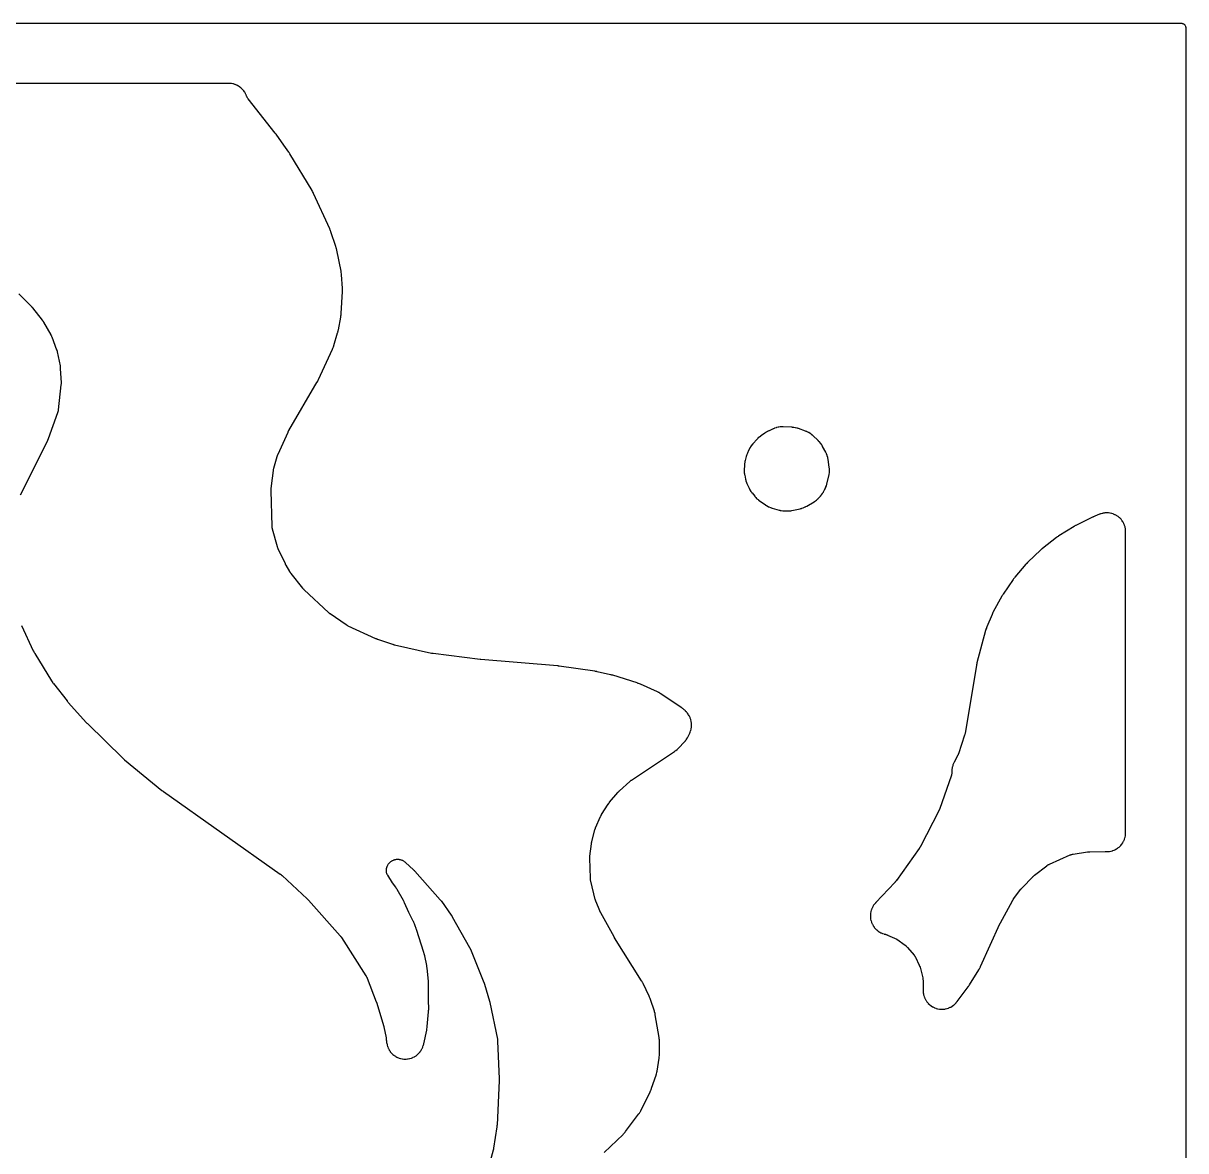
# Model space of a CAD drawing. Header units: millimetres. Extents: x 0 to 300, y 0 to 300.
# Drawn here: x 145.4 to 300.1, y 150 to 300.1 of the extents above; entities that cross this region are included whole.
import ezdxf

# ---------------------------------------------------------------- set-up
doc = ezdxf.new("R2010")
doc.units = ezdxf.units.MM
doc.layers.add('CUT', color=7, linetype='CONTINUOUS')

msp = doc.modelspace()

# ---------------------------------------------------------------- linework, layer by layer
at = {"layer": 'CUT'}
for points in [[(1.4375, 300.0625), (298.5625, 300.0625), (299.4478, 300.0625), (299.5212, 300.0589), (299.5794, 300.0503), (299.6365, 300.036), (299.6918, 300.0162), (299.745, 299.991), (299.7954, 299.9608), (299.8427, 299.9257), (299.8863, 299.8863), (299.9257, 299.8427), (299.9608, 299.7954), (299.991, 299.745), (300.0162, 299.6918), (300.036, 299.6365), (300.0503, 299.5794), (300.0589, 299.5212), (300.0625, 299.4478), (300.0625, 298.5625), (300.0625, 1.4375)], [(222.6897, 149.775), (225.1806, 152.1667), (225.1894, 152.1753), (225.2457, 152.2317), (225.2543, 152.2405), (225.2875, 152.2751), (225.3041, 152.2931), (225.4097, 152.4126), (225.4256, 152.4313), (225.4558, 152.4685), (225.4635, 152.478), (225.5125, 152.5409), (225.52, 152.5507), (227.2423, 154.8537), (227.2502, 154.8645), (227.3008, 154.9354), (227.3084, 154.9464), (227.3379, 154.9897), (227.3525, 155.0122), (227.4438, 155.1603), (227.4574, 155.1834), (227.4829, 155.2291), (227.4893, 155.2409), (227.5299, 155.3179), (227.536, 155.3298), (228.7877, 157.8341), (228.7966, 157.8527), (228.8523, 157.9745), (228.8606, 157.9934), (228.9252, 158.1485), (228.9328, 158.1676), (228.98, 158.293), (228.987, 158.3124), (229.5804, 160.0673), (229.5843, 160.0793), (229.6089, 160.1575), (229.6126, 160.1696), (229.6264, 160.217), (229.633, 160.2413), (229.6723, 160.4006), (229.6778, 160.4252), (229.6876, 160.4736), (229.69, 160.486), (229.7046, 160.5667), (229.7067, 160.5792), (229.9849, 162.3283), (229.9866, 162.3393), (229.9974, 162.4167), (229.9989, 162.4283), (230.005, 162.4792), (230.0075, 162.5037), (230.0195, 162.6572), (230.0209, 162.6809), (230.0225, 162.7221), (230.0229, 162.7333), (230.0244, 162.8105), (230.0246, 162.8231), (230.0234, 164.5705), (230.0233, 164.5831), (230.0215, 164.665), (230.0211, 164.6776), (230.019, 164.7268), (230.0174, 164.7519), (230.0036, 164.9151), (230.0009, 164.9401), (229.9947, 164.989), (229.9929, 165.0015), (229.9809, 165.0825), (229.9789, 165.0949), (229.4663, 168.1038), (229.4645, 168.1142), (229.4509, 168.1863), (229.4487, 168.1971), (229.439, 168.2442), (229.4338, 168.2669), (229.399, 168.4073), (229.3932, 168.4288), (229.3825, 168.466), (229.3795, 168.4761), (229.3582, 168.5455), (229.3546, 168.5568), (228.8387, 170.1265), (228.8323, 170.145), (228.7886, 170.2644), (228.7816, 170.2826), (228.7221, 170.4306), (228.7144, 170.4486), (228.6631, 170.5649), (228.6549, 170.5827), (227.8529, 172.2514), (227.8454, 172.2665), (227.7951, 172.364), (227.7871, 172.3789), (227.7206, 172.4994), (227.7122, 172.5141), (227.6565, 172.6086), (227.6478, 172.623), (224.0571, 178.3428), (224.0544, 178.3471), (224.0481, 178.3572), (224.0455, 178.3615), (224.0392, 178.3718), (224.0359, 178.3772), (224.0284, 178.3896), (224.0252, 178.395), (224.0216, 178.4011), (224.0184, 178.4065), (224.011, 178.4191), (224.0083, 178.4238), (224.0025, 178.4341), (223.9942, 178.4487), (223.9906, 178.4551), (222.2116, 181.6717), (222.2055, 181.6829), (222.1915, 181.7091), (222.1856, 181.7204), (222.1785, 181.7341), (222.1728, 181.7454), (222.1595, 181.7719), (222.154, 181.7833), (222.1476, 181.7965), (222.1422, 181.8079), (222.1297, 181.8348), (222.1244, 181.8464), (222.1181, 181.8605), (222.113, 181.8722), (222.1013, 181.8994), (222.0964, 181.9111), (221.5944, 183.1247), (221.5882, 183.14), (221.5741, 183.176), (221.5682, 183.1915), (221.5611, 183.2104), (221.5555, 183.226), (221.5428, 183.2624), (221.5374, 183.2781), (221.5315, 183.2961), (221.5264, 183.3119), (221.515, 183.3488), (221.5103, 183.3646), (221.5047, 183.384), (221.5002, 183.4), (221.4901, 183.4373), (221.486, 183.4533), (220.8809, 185.873), (220.878, 185.8848), (220.8743, 185.9008), (220.8644, 185.9485), (220.8501, 186.0283), (220.8444, 186.0637), (220.8403, 186.0993), (220.8325, 186.1801), (220.8291, 186.2286), (220.8284, 186.245), (220.828, 186.2571), (220.7512, 188.9211), (220.751, 188.9282), (220.7507, 188.9449), (220.7506, 188.948), (220.7507, 188.9804), (220.7519, 189.0453), (220.7526, 189.0676), (220.7547, 189.0985), (220.762, 189.1802), (220.7658, 189.2151), (220.9753, 190.8463), (220.9772, 190.8606), (220.982, 190.8938), (220.9842, 190.908), (220.9869, 190.9249), (220.9893, 190.9389), (220.9951, 190.9716), (220.9976, 190.9855), (221.0008, 191.0016), (221.0036, 191.0156), (221.0104, 191.0482), (221.0135, 191.0621), (221.0173, 191.0791), (221.0206, 191.0929), (221.0284, 191.1253), (221.0319, 191.1391), (221.4409, 192.7104), (221.4427, 192.7173), (221.4471, 192.7334), (221.4479, 192.7363), (221.4569, 192.7673), (221.4761, 192.8291), (221.483, 192.8502), (221.4937, 192.8792), (221.5233, 192.9553), (221.5367, 192.9877), (222.1822, 194.4704), (222.1851, 194.4771), (222.192, 194.4927), (222.1933, 194.4956), (222.2072, 194.5249), (222.2362, 194.5838), (222.2465, 194.6038), (222.2617, 194.6311), (222.3036, 194.7026), (222.3221, 194.7329), (223.2202, 196.1377), (223.2282, 196.15), (223.2471, 196.1786), (223.2553, 196.1907), (223.2652, 196.2051), (223.2735, 196.217), (223.2931, 196.2446), (223.3016, 196.2563), (223.3115, 196.2698), (223.3202, 196.2814), (223.3407, 196.3084), (223.3496, 196.3199), (223.3605, 196.3339), (223.3696, 196.3452), (223.391, 196.3716), (223.4003, 196.3828), (224.4997, 197.6927), (224.5096, 197.7043), (224.5328, 197.731), (224.5428, 197.7424), (224.5552, 197.7561), (224.5654, 197.7673), (224.5895, 197.7932), (224.5999, 197.8043), (224.612, 197.8168), (224.6226, 197.8277), (224.6476, 197.8528), (224.6584, 197.8634), (224.6716, 197.8763), (224.6826, 197.8868), (224.7084, 197.911), (224.7195, 197.9213), (226.0691, 199.1478), (226.0741, 199.1524), (226.086, 199.1631), (226.0882, 199.165), (226.1117, 199.1852), (226.1594, 199.2248), (226.176, 199.2381), (226.1996, 199.2558), (226.2632, 199.3018), (226.2908, 199.3209), (232.0193, 203.1408), (232.0332, 203.1504), (232.1225, 203.2136), (232.1361, 203.2235), (232.1887, 203.263), (232.2151, 203.284), (232.3824, 203.4251), (232.4076, 203.4475), (232.4554, 203.4926), (232.4674, 203.5044), (232.5449, 203.5817), (232.5567, 203.5938), (233.3509, 204.4327), (233.3611, 204.4437), (233.4261, 204.5159), (233.4359, 204.5271), (233.4739, 204.5715), (233.4928, 204.5946), (233.61, 204.7462), (233.6441, 204.7952), (233.7457, 204.9576), (233.7609, 204.9834), (233.7893, 205.0343), (233.7965, 205.0475), (233.8417, 205.1334), (233.8484, 205.1468), (234.0201, 205.4941), (234.0266, 205.5077), (234.0679, 205.5967), (234.074, 205.6104), (234.0975, 205.6645), (234.1088, 205.6925), (234.1766, 205.8735), (234.1949, 205.931), (234.2435, 206.1154), (234.256, 206.1745), (234.2859, 206.3628), (234.2923, 206.4228), (234.3031, 206.6132), (234.3035, 206.6735), (234.2951, 206.8641), (234.2895, 206.9241), (234.262, 207.1128), (234.2503, 207.172), (234.2041, 207.3571), (234.1865, 207.4148), (234.1219, 207.5942), (234.0986, 207.6499), (234.0163, 207.8219), (233.9876, 207.8749), (233.8884, 208.0378), (233.8545, 208.0877), (233.7379, 208.242), (233.7191, 208.2656), (233.6812, 208.3107), (233.6714, 208.3222), (233.6065, 208.3957), (233.5964, 208.4069), (233.4882, 208.5234), (233.4762, 208.536), (233.3967, 208.6168), (233.3843, 208.6291), (233.3353, 208.6761), (233.3094, 208.6995), (233.1372, 208.8466), (233.11, 208.8684), (233.0558, 208.9095), (233.0418, 208.9198), (232.9495, 208.9856), (232.9352, 208.9955), (230.217, 210.8166), (230.2067, 210.8234), (230.139, 210.8667), (230.1286, 210.8733), (230.0874, 210.8985), (230.066, 210.9109), (229.9257, 210.989), (229.9038, 211.0006), (229.8607, 211.0224), (229.8496, 211.0278), (229.7771, 211.0625), (229.7659, 211.0677), (227.5105, 212.0898), (227.4936, 212.0971), (227.3834, 212.1431), (227.3664, 212.1499), (227.2264, 212.2033), (227.2091, 212.2095), (227.0963, 212.2486), (227.0789, 212.2544), (223.8074, 213.2772), (223.7959, 213.2807), (223.7208, 213.3025), (223.7093, 213.3057), (223.6144, 213.3313), (223.6028, 213.3343), (223.5269, 213.3531), (223.5152, 213.3559), (221.7249, 213.7615), (221.7131, 213.764), (221.6367, 213.7797), (221.6249, 213.782), (221.5285, 213.7998), (221.5167, 213.8019), (221.4397, 213.8146), (221.4278, 213.8164), (216.6826, 214.4984), (216.6742, 214.4995), (216.616, 214.5071), (216.607, 214.5082), (216.5343, 214.5165), (216.5255, 214.5174), (216.4679, 214.5231), (216.4585, 214.524), (206.27, 215.3715), (206.2573, 215.3726), (206.2441, 215.3738), (206.2397, 215.3742), (206.2289, 215.3752), (206.2243, 215.3757), (206.2189, 215.3762), (206.2143, 215.3767), (206.2035, 215.3779), (206.1994, 215.3783), (206.1907, 215.3793), (206.1782, 215.3808), (206.1728, 215.3815), (199.929, 216.1617), (199.9182, 216.1631), (199.8932, 216.1665), (199.8824, 216.1681), (199.8693, 216.17), (199.8586, 216.1717), (199.8337, 216.1757), (199.823, 216.1775), (199.8107, 216.1797), (199.8, 216.1816), (199.7751, 216.1862), (199.7645, 216.1883), (199.7515, 216.1909), (199.7409, 216.193), (199.7161, 216.1983), (199.7055, 216.2006), (194.7709, 217.3077), (194.7599, 217.3103), (194.7342, 217.3164), (194.7232, 217.3191), (194.7099, 217.3224), (194.6989, 217.3253), (194.6734, 217.332), (194.6625, 217.335), (194.6499, 217.3384), (194.639, 217.3415), (194.6137, 217.3489), (194.6029, 217.3522), (194.5897, 217.3562), (194.5789, 217.3596), (194.5537, 217.3676), (194.543, 217.3711), (192.5427, 218.0367), (192.5309, 218.0408), (192.5035, 218.0503), (192.4917, 218.0545), (192.4775, 218.0597), (192.4658, 218.064), (192.4387, 218.0743), (192.4271, 218.0788), (192.4137, 218.0841), (192.4022, 218.0887), (192.3753, 218.0998), (192.3639, 218.1046), (192.3499, 218.1106), (192.3385, 218.1155), (192.312, 218.1273), (192.3006, 218.1325), (188.6184, 219.8297), (188.6097, 219.8337), (188.5964, 219.84), (188.5745, 219.8507), (188.5454, 219.8655), (188.5197, 219.8791), (188.4995, 219.8902), (188.488, 219.8966), (188.4837, 219.899), (188.4592, 219.9135), (188.405, 219.9465), (188.373, 219.967), (188.3623, 219.9742), (188.3544, 219.9795), (186.2115, 221.4486), (186.2058, 221.4525), (186.1925, 221.4618), (186.19, 221.4635), (186.1646, 221.482), (186.1144, 221.5199), (186.0973, 221.5332), (186.0743, 221.5525), (186.0141, 221.6047), (185.9888, 221.6275), (182.7497, 224.6622), (182.7447, 224.6669), (182.7331, 224.6779), (182.731, 224.6799), (182.7092, 224.7016), (182.666, 224.7458), (182.6514, 224.7612), (182.6319, 224.7833), (182.5812, 224.8427), (182.56, 224.8686), (181.0122, 226.8267), (181.0023, 226.8393), (180.9796, 226.8691), (180.97, 226.8819), (180.9586, 226.8975), (180.9493, 226.9104), (180.9279, 226.9407), (180.9188, 226.9538), (180.9085, 226.969), (180.8996, 226.9822), (180.8792, 227.0134), (180.8706, 227.0268), (180.8602, 227.0432), (180.8518, 227.0568), (180.8325, 227.0887), (180.8244, 227.1024), (180.3466, 227.9235), (180.342, 227.9316), (180.3311, 227.9507), (180.3265, 227.9589), (180.3209, 227.969), (180.3164, 227.9772), (180.306, 227.9965), (180.3016, 228.0048), (180.2965, 228.0144), (180.2922, 228.0228), (180.2821, 228.0423), (180.2779, 228.0507), (180.2727, 228.0609), (180.2686, 228.0694), (180.2589, 228.0891), (180.2549, 228.0976), (179.3055, 230.0969), (179.3015, 230.1055), (179.2953, 230.1188), (179.2854, 230.141), (179.2725, 230.171), (179.2615, 230.1978), (179.2531, 230.2192), (179.2484, 230.2314), (179.2467, 230.236), (179.2371, 230.2628), (179.2168, 230.3227), (179.2054, 230.3588), (179.2018, 230.3711), (179.1991, 230.3803), (178.5313, 232.7495), (178.5288, 232.7584), (178.525, 232.7723), (178.5191, 232.7954), (178.5116, 232.8265), (178.5053, 232.8541), (178.5045, 232.8581), (178.4957, 232.9071), (178.4854, 232.9743), (178.478, 233.0384), (178.4744, 233.0839), (178.4722, 233.1217), (178.4717, 233.134), (178.4714, 233.1432), (178.3447, 237.8441), (178.3445, 237.8531), (178.3443, 237.8671), (178.3442, 237.8903), (178.3445, 237.9213), (178.3451, 237.9489), (178.346, 237.9707), (178.3466, 237.9832), (178.3468, 237.9879), (178.3487, 238.0149), (178.3537, 238.0749), (178.3574, 238.1109), (178.3589, 238.123), (178.3601, 238.1319), (178.7298, 240.8835), (178.7308, 240.8905), (178.7331, 240.9068), (178.7336, 240.9098), (178.7387, 240.9413), (178.7502, 241.0042), (178.7544, 241.0258), (178.7614, 241.0555), (178.7813, 241.1338), (178.7905, 241.1672), (179.1549, 242.3983), (179.1594, 242.4129), (179.17, 242.4467), (179.1747, 242.4612), (179.1804, 242.4784), (179.1853, 242.4927), (179.197, 242.526), (179.2022, 242.5402), (179.2082, 242.5564), (179.2136, 242.5706), (179.2264, 242.6034), (179.232, 242.6174), (179.239, 242.6345), (179.2448, 242.6484), (179.2587, 242.6808), (179.2648, 242.6946), (180.595, 245.6553), (180.6001, 245.6664), (180.6121, 245.6921), (180.6173, 245.7031), (180.6238, 245.7165), (180.6291, 245.7275), (180.6418, 245.7529), (180.6473, 245.7637), (180.6537, 245.7762), (180.6594, 245.7869), (180.6728, 245.812), (180.6786, 245.8227), (180.6857, 245.8357), (180.6917, 245.8463), (180.7057, 245.871), (180.7118, 245.8816), (184.4922, 252.3266), (184.4997, 252.3397), (184.5469, 252.4251), (184.554, 252.4383), (184.6107, 252.5469), (184.6174, 252.5603), (184.6603, 252.648), (184.6668, 252.6616), (186.5037, 256.663), (186.5122, 256.6823), (186.5648, 256.8084), (186.5726, 256.828), (186.633, 256.9885), (186.6401, 257.0083), (186.6838, 257.1378), (186.6901, 257.1579), (187.2012, 258.8699), (187.2057, 258.8856), (187.2332, 258.9877), (187.2372, 259.0034), (187.2682, 259.1325), (187.2718, 259.1483), (187.2937, 259.2518), (187.2968, 259.2677), (187.6066, 260.9544), (187.6097, 260.9729), (187.6279, 261.0931), (187.6304, 261.1117), (187.6486, 261.2632), (187.6505, 261.2818), (187.6612, 261.4029), (187.6626, 261.4216), (187.8302, 264.3659), (187.831, 264.3837), (187.8341, 264.4993), (187.8343, 264.5171), (187.834, 264.6623), (187.8337, 264.6801), (187.83, 264.7957), (187.8291, 264.8135), (187.7212, 266.5573), (187.7196, 266.5779), (187.7067, 266.7119), (187.7043, 266.7325), (187.6823, 266.8999), (187.6792, 266.9204), (187.6571, 267.0531), (187.6533, 267.0735), (187.0858, 269.8747), (187.0818, 269.893), (187.054, 270.0111), (187.0495, 270.0292), (187.01, 270.1764), (187.0049, 270.1943), (186.9698, 270.3105), (186.9641, 270.3283), (186.2933, 272.323), (186.2883, 272.3373), (186.2544, 272.4301), (186.249, 272.4443), (186.2036, 272.5598), (186.1978, 272.5738), (186.1593, 272.6648), (186.1532, 272.6787), (184.0077, 277.4095), (184.0001, 277.4257), (183.9489, 277.5302), (183.9408, 277.5461), (183.8727, 277.6752), (183.8641, 277.6909), (183.8068, 277.7921), (183.7977, 277.8076), (180.8333, 282.6962), (180.8281, 282.7046), (180.7917, 282.7625), (180.786, 282.7714), (180.7392, 282.8429), (180.7335, 282.8515), (180.6956, 282.9074), (180.6893, 282.9164), (180.0371, 283.8401), (180.0345, 283.8439), (179.0204, 285.2799), (179.016, 285.2861), (178.985, 285.3289), (178.9801, 285.3355), (178.9407, 285.3884), (178.9358, 285.3947), (178.9041, 285.4361), (178.8989, 285.4428), (175.2924, 290.0071), (175.2857, 290.0158), (175.2823, 290.0202), (175.2524, 290.0614), (175.2136, 290.1181), (175.1712, 290.1865), (175.1451, 290.233), (175.109, 290.3048), (175.0785, 290.373), (175.0653, 290.4038), (175.0623, 290.4113), (175.0585, 290.4206), (175.0238, 290.5024), (175.0119, 290.5287), (175.0087, 290.5355), (175.0071, 290.5393), (174.9944, 290.5656), (174.9471, 290.6705), (174.9211, 290.7216), (174.8311, 290.879), (174.8003, 290.9274), (174.6958, 291.0755), (174.6605, 291.1207), (174.5423, 291.2581), (174.5028, 291.2998), (174.372, 291.4253), (174.3288, 291.463), (174.1866, 291.5755), (174.14, 291.6088), (173.9877, 291.7072), (173.9381, 291.736), (173.7772, 291.8194), (173.725, 291.8433), (173.5568, 291.911), (173.5027, 291.9298), (173.3288, 291.9811), (173.2731, 291.9947), (173.0951, 292.0291), (173.0383, 292.0373), (172.8554, 292.0549), (172.8268, 292.0569), (172.7708, 292.0596), (172.7565, 292.0601), (172.6633, 292.0623), (172.649, 292.0625), (125.3748, 292.0625)], [(144.7802, 264.0374), (146.4181, 262.3995), (146.4279, 262.3896), (146.4506, 262.3662), (146.4602, 262.3561), (146.4719, 262.3437), (146.4814, 262.3334), (146.5033, 262.3093), (146.5127, 262.2989), (146.5233, 262.2869), (146.5324, 262.2764), (146.5536, 262.2516), (146.5626, 262.2409), (146.5735, 262.2278), (146.5823, 262.217), (146.6027, 262.1916), (146.6114, 262.1807), (147.8828, 260.5468), (147.8923, 260.5343), (147.9142, 260.5051), (147.9235, 260.4925), (147.9347, 260.477), (147.9438, 260.4642), (147.9647, 260.4342), (147.9736, 260.4213), (147.9836, 260.4064), (147.9922, 260.3933), (148.0121, 260.3626), (148.0205, 260.3494), (148.0306, 260.3332), (148.0387, 260.3198), (148.0575, 260.2884), (148.0655, 260.2749), (149.0231, 258.61), (149.0267, 258.6037), (149.035, 258.5889), (149.0366, 258.5862), (149.0521, 258.5573), (149.0821, 258.4988), (149.0921, 258.4786), (149.105, 258.45), (149.1375, 258.3736), (149.1509, 258.3405), (149.807, 256.6157), (149.8104, 256.6066), (149.8156, 256.5924), (149.8238, 256.5692), (149.8341, 256.5385), (149.843, 256.5109), (149.8497, 256.4886), (149.8534, 256.4759), (149.8548, 256.4712), (149.8622, 256.4435), (149.8778, 256.3817), (149.8863, 256.3445), (149.8889, 256.3318), (149.8908, 256.3225), (150.2544, 254.4666), (150.2574, 254.4507), (150.264, 254.4134), (150.2667, 254.3974), (150.2698, 254.3779), (150.2722, 254.3619), (150.2775, 254.3244), (150.2796, 254.3083), (150.2818, 254.2899), (150.2836, 254.2738), (150.2875, 254.2361), (150.2891, 254.22), (150.2908, 254.2003), (150.292, 254.1841), (150.2945, 254.1464), (150.2955, 254.1302), (150.39, 252.217), (150.3903, 252.2098), (150.391, 252.1931), (150.3911, 252.19), (150.3917, 252.1574), (150.3919, 252.0922), (150.3916, 252.0699), (150.3901, 252.0388), (150.3844, 251.9566), (150.3813, 251.9214), (150.024, 248.6229), (150.0225, 248.6095), (150.0202, 248.5916), (150.0121, 248.5387), (149.996, 248.4511), (149.988, 248.4125), (149.9782, 248.3743), (149.9543, 248.2884), (149.9385, 248.2373), (149.9326, 248.2203), (149.9282, 248.2077), (148.6807, 244.7448), (148.6761, 244.7323), (148.6652, 244.7034), (148.6605, 244.6911), (148.6545, 244.676), (148.6496, 244.6637), (148.6378, 244.6352), (148.6327, 244.6229), (148.6267, 244.609), (148.6214, 244.5968), (148.6088, 244.5686), (148.6034, 244.5565), (148.5966, 244.5419), (148.5909, 244.5299), (148.5775, 244.5021), (148.5717, 244.4902), (144.9535, 237.2513)], [(145.1381, 219.925), (146.7017, 216.5538), (146.7091, 216.5386), (146.7582, 216.4401), (146.766, 216.425), (146.8311, 216.3032), (146.8393, 216.2883), (146.8939, 216.1927), (146.9025, 216.1782), (149.1186, 212.541), (149.1281, 212.5258), (149.1916, 212.4283), (149.2016, 212.4135), (149.2848, 212.2936), (149.2953, 212.279), (149.3644, 212.1855), (149.3753, 212.1712), (151.1888, 209.866), (151.1948, 209.8585), (151.2371, 209.8065), (151.2437, 209.7985), (151.2975, 209.7346), (151.3041, 209.7269), (151.3475, 209.6771), (151.3547, 209.669), (153.7919, 206.9718), (153.7978, 206.9653), (153.8393, 206.9207), (153.8457, 206.9139), (153.8984, 206.8591), (153.9048, 206.8525), (153.947, 206.8098), (153.954, 206.8029), (158.6074, 202.2548), (158.6169, 202.2457), (158.6792, 202.1874), (158.6889, 202.1785), (158.7688, 202.107), (158.7787, 202.0983), (158.8435, 202.0428), (158.8536, 202.0344), (163.8169, 197.968), (163.8248, 197.9617), (163.8797, 197.9183), (163.8882, 197.9116), (163.9576, 197.8587), (163.9661, 197.8524), (164.0216, 197.8115), (164.0308, 197.8049), (179.5602, 186.8328), (179.5724, 186.824), (179.6007, 186.8033), (179.6127, 186.7944), (179.6273, 186.7833), (179.6392, 186.7741), (179.6668, 186.7525), (179.6785, 186.7432), (179.6919, 186.7323), (179.7035, 186.7227), (179.7303, 186.7002), (179.7417, 186.6904), (179.7556, 186.6784), (179.7668, 186.6685), (179.7929, 186.6451), (179.804, 186.6349), (183.154, 183.5231), (183.1619, 183.5156), (183.1802, 183.4982), (183.188, 183.4906), (183.1975, 183.4814), (183.2052, 183.4738), (183.2232, 183.4559), (183.2308, 183.4481), (183.2395, 183.4392), (183.2471, 183.4314), (183.2646, 183.4131), (183.272, 183.4052), (183.281, 183.3955), (183.2884, 183.3875), (183.3054, 183.3687), (183.3127, 183.3607), (187.5392, 178.597), (187.5439, 178.5917), (187.5549, 178.5792), (187.5569, 178.5768), (187.5776, 178.5521), (187.6182, 178.5018), (187.6318, 178.4843), (187.6499, 178.4594), (187.6967, 178.3923), (187.7162, 178.3631), (190.9628, 173.2956), (190.9689, 173.2859), (190.977, 173.2729), (191, 173.2338), (191.0367, 173.1677), (191.0524, 173.1381), (191.0669, 173.108), (191.0986, 173.0392), (191.1165, 172.9975), (191.1222, 172.9833), (191.1263, 172.9728), (192.3482, 169.804), (192.3506, 169.7976), (192.3563, 169.7824), (192.3588, 169.776), (192.3645, 169.7604), (192.3674, 169.7524), (192.3741, 169.7337), (192.3769, 169.7257), (192.3801, 169.7164), (192.3829, 169.7083), (192.3892, 169.6894), (192.3919, 169.6813), (192.3933, 169.6771), (192.3963, 169.6675), (192.4034, 169.6451), (192.4063, 169.6354), (193.2941, 166.6855), (193.2971, 166.6756), (193.3038, 166.6523), (193.3066, 166.6423), (193.3099, 166.6304), (193.3126, 166.6204), (193.3187, 166.5973), (193.3213, 166.5873), (193.3242, 166.5758), (193.3266, 166.5658), (193.3322, 166.5424), (193.3346, 166.5324), (193.3374, 166.5201), (193.3396, 166.51), (193.3446, 166.4865), (193.3468, 166.4764), (193.6428, 165.0212), (193.645, 165.0099), (193.65, 164.9836), (193.6521, 164.9723), (193.6545, 164.9585), (193.6564, 164.9471), (193.6608, 164.9207), (193.6625, 164.9093), (193.6645, 164.8962), (193.6662, 164.8849), (193.6698, 164.8583), (193.6713, 164.8469), (193.673, 164.833), (193.6744, 164.8216), (193.6774, 164.7949), (193.6786, 164.7835), (193.6917, 164.6506), (193.7059, 164.507), (193.7075, 164.4924), (193.7192, 164.398), (193.7212, 164.3835), (193.7295, 164.327), (193.7345, 164.2982), (193.7711, 164.1142), (193.7853, 164.0574), (193.8388, 163.8803), (193.8585, 163.8252), (193.929, 163.6542), (193.954, 163.6012), (194.0408, 163.4379), (194.0708, 163.3876), (194.1732, 163.2335), (194.2079, 163.1864), (194.3248, 163.043), (194.3639, 162.9995), (194.4943, 162.8682), (194.5375, 162.8287), (194.68, 162.7107), (194.7268, 162.6756), (194.8801, 162.572), (194.9301, 162.5417), (195.0928, 162.4535), (195.1456, 162.4282), (195.316, 162.3563), (195.371, 162.3362), (195.5477, 162.2813), (195.6043, 162.2667), (195.7855, 162.2292), (195.8433, 162.2202), (196.0273, 162.2006), (196.0857, 162.1972), (196.2707, 162.1956), (196.3292, 162.198), (196.5135, 162.2144), (196.5715, 162.2224), (196.7533, 162.2567), (196.8102, 162.2704), (196.9878, 162.3222), (197.0431, 162.3413), (197.2148, 162.4102), (197.268, 162.4346), (197.4322, 162.5199), (197.4827, 162.5494), (197.6378, 162.6503), (197.6852, 162.6846), (197.8297, 162.8001), (197.8736, 162.8388), (198.0062, 162.9679), (198.0461, 163.0107), (198.1655, 163.152), (198.201, 163.1985), (198.306, 163.3508), (198.3369, 163.4006), (198.4266, 163.5624), (198.4524, 163.6149), (198.5259, 163.7847), (198.5465, 163.8394), (198.6039, 164.018), (198.6122, 164.0461), (198.627, 164.1013), (198.6307, 164.1155), (198.6531, 164.2079), (198.6563, 164.2222), (199.0565, 166.0683), (199.0603, 166.0876), (199.0833, 166.213), (199.0865, 166.2324), (199.1101, 166.3907), (199.1127, 166.4101), (199.1273, 166.5368), (199.1293, 166.5564), (199.2889, 168.4841), (199.2898, 168.4964), (199.2947, 168.5764), (199.2948, 168.5784), (199.3004, 168.6244), (199.3016, 168.6349), (199.3092, 168.7087), (199.3103, 168.7197), (199.3144, 168.7682), (199.3159, 168.7916), (199.3225, 168.9376), (199.3231, 168.9601), (199.3234, 168.9992), (199.3234, 169.0099), (199.3227, 169.0832), (199.3225, 169.0951), (199.3021, 169.7817), (199.3029, 172.1628), (199.3027, 172.1784), (199.3001, 172.2797), (199.2995, 172.2953), (199.293, 172.4224), (199.292, 172.4379), (199.2841, 172.539), (199.2827, 172.5545), (199.0999, 174.3126), (199.0983, 174.3262), (199.0871, 174.4146), (199.0852, 174.4282), (199.0685, 174.5388), (199.0663, 174.5523), (199.0511, 174.6401), (199.0486, 174.6536), (198.7945, 175.94), (198.7908, 175.9572), (198.7653, 176.069), (198.7611, 176.0862), (198.725, 176.2255), (198.7203, 176.2425), (198.6883, 176.3526), (198.6831, 176.3695), (197.6904, 179.4405), (197.6851, 179.4561), (197.6493, 179.5571), (197.6436, 179.5725), (197.5953, 179.698), (197.5892, 179.7132), (197.5518, 179.8029), (197.4704, 180.051), (197.4635, 180.0709), (197.4164, 180.199), (197.4088, 180.2186), (197.3442, 180.3772), (197.3359, 180.3965), (197.28, 180.521), (197.271, 180.54), (196.6909, 181.7192), (196.1154, 182.9994), (196.1093, 183.0125), (196.0687, 183.0972), (196.0623, 183.1102), (196.0088, 183.2153), (196.0021, 183.2281), (195.9575, 183.3108), (195.9504, 183.3235), (195.1333, 184.7543), (195.1259, 184.7669), (195.0768, 184.8482), (195.0691, 184.8606), (195.0051, 184.9611), (194.997, 184.9733), (194.9441, 185.0521), (194.9358, 185.0642), (194.5062, 185.6706), (193.8759, 186.6629), (193.8327, 186.7308), (193.7878, 186.8015), (193.7674, 186.8336), (193.7568, 186.8653), (193.741, 186.9218), (193.7214, 187.0077), (193.7111, 187.0654), (193.7, 187.1528), (193.6954, 187.2112), (193.6929, 187.2993), (193.6941, 187.3579), (193.7002, 187.4458), (193.7071, 187.504), (193.7217, 187.5909), (193.7343, 187.6481), (193.7574, 187.7331), (193.7755, 187.7889), (193.8067, 187.8713), (193.8302, 187.925), (193.8694, 188.0039), (193.898, 188.0551), (193.9447, 188.1297), (193.9782, 188.1779), (194.032, 188.2476), (194.07, 188.2923), (194.1303, 188.3565), (194.1725, 188.3972), (194.2389, 188.4551), (194.2848, 188.4915), (194.3565, 188.5427), (194.4058, 188.5744), (194.4822, 188.6184), (194.5344, 188.6451), (194.6146, 188.6814), (194.6692, 188.7029), (194.7526, 188.7311), (194.809, 188.7472), (194.8948, 188.7672), (194.9525, 188.7777), (195.0398, 188.7891), (195.0982, 188.7939), (195.1863, 188.7968), (195.2449, 188.7959), (195.3328, 188.7901), (195.3911, 188.7835), (195.478, 188.7692), (195.5353, 188.7568), (195.6204, 188.7341), (195.6762, 188.7162), (195.7587, 188.6853), (195.8125, 188.662), (195.8916, 188.6232), (195.9429, 188.5948), (196.0178, 188.5484), (196.066, 188.5151), (196.136, 188.4616), (196.1976, 188.4095), (196.2306, 188.3803), (197.3127, 187.371), (197.3204, 187.3637), (197.3384, 187.3466), (197.346, 187.3392), (197.3552, 187.3302), (197.3627, 187.3227), (197.3802, 187.3053), (197.3876, 187.2977), (197.3962, 187.289), (197.4035, 187.2813), (197.4206, 187.2634), (197.4279, 187.2557), (197.4367, 187.2462), (197.4439, 187.2384), (197.4605, 187.2201), (197.4676, 187.2122), (200.8509, 183.4002), (200.8589, 183.3911), (200.8773, 183.3698), (200.8851, 183.3606), (200.8946, 183.3493), (200.9023, 183.34), (200.9202, 183.3182), (200.9278, 183.3088), (200.9364, 183.298), (200.9439, 183.2884), (200.9611, 183.2662), (200.9685, 183.2566), (200.9773, 183.2448), (200.9845, 183.2351), (201.0012, 183.2124), (201.0082, 183.2026), (202.3145, 181.3671), (202.3214, 181.3572), (202.3374, 181.3341), (202.3442, 181.3241), (202.3525, 181.3119), (202.3591, 181.3018), (202.3745, 181.2782), (202.3811, 181.2681), (202.3885, 181.2563), (202.3949, 181.2461), (202.4096, 181.2221), (202.4159, 181.2118), (202.4235, 181.1991), (202.4296, 181.1887), (202.4437, 181.1643), (202.4497, 181.1538), (204.7389, 177.0727), (204.7457, 177.0604), (204.7613, 177.0316), (204.7678, 177.0192), (204.7758, 177.004), (204.7821, 176.9915), (204.7968, 176.9622), (204.803, 176.9496), (204.81, 176.9351), (204.816, 176.9224), (204.8298, 176.8926), (204.8355, 176.8798), (204.8425, 176.8642), (204.8481, 176.8513), (204.8609, 176.8211), (204.8663, 176.8082), (206.662, 172.3941), (206.6661, 172.3838), (206.6757, 172.3595), (206.6797, 172.3491), (206.6845, 172.3363), (206.6884, 172.3258), (206.6973, 172.3013), (206.7011, 172.2908), (206.7053, 172.2787), (206.7089, 172.2681), (206.7173, 172.2434), (206.7208, 172.2328), (206.7249, 172.2198), (206.7283, 172.2091), (206.736, 172.1842), (206.7392, 172.1735), (207.4026, 169.9261), (207.4052, 169.9171), (207.4112, 169.8961), (207.4137, 169.887), (207.4167, 169.876), (207.4191, 169.8669), (207.4247, 169.8458), (207.427, 169.8367), (207.4296, 169.8262), (207.4319, 169.8171), (207.4369, 169.7958), (207.4391, 169.7867), (207.4416, 169.7755), (207.4437, 169.7663), (207.4483, 169.745), (207.4503, 169.7358), (208.4547, 164.8724), (208.4565, 164.8635), (208.4592, 164.8497), (208.4634, 164.827), (208.4686, 164.7963), (208.4727, 164.7691), (208.4757, 164.7474), (208.4774, 164.735), (208.4779, 164.7304), (208.4809, 164.7034), (208.4865, 164.6434), (208.4891, 164.6074), (208.4898, 164.5952), (208.4902, 164.5861), (208.7058, 159.5838), (208.7061, 159.5734), (208.7069, 159.5491), (208.7072, 159.5387), (208.7074, 159.526), (208.7076, 159.5155), (208.7078, 159.4912), (208.7078, 159.4808), (208.7078, 159.4688), (208.7077, 159.4583), (208.7073, 159.434), (208.7071, 159.4236), (208.7068, 159.4109), (208.7064, 159.4004), (208.7055, 159.3761), (208.705, 159.3657), (208.4091, 153.4064), (208.4085, 153.3949), (208.4068, 153.3681), (208.406, 153.3566), (208.4049, 153.3426), (208.404, 153.3312), (208.4016, 153.3044), (208.4006, 153.2929), (208.3992, 153.2798), (208.398, 153.2683), (208.395, 153.2416), (208.3936, 153.2302), (208.3918, 153.2163), (208.3903, 153.2048), (208.3866, 153.1782), (208.3849, 153.1669), (207.9519, 150.3391), (207.9499, 150.3266), (207.9449, 150.2972), (207.9427, 150.2847), (207.94, 150.2694), (207.9376, 150.2569), (207.9318, 150.2277), (207.9293, 150.2152), (207.9263, 150.2009), (207.9235, 150.1885), (207.917, 150.1595), (207.9141, 150.1471), (207.9104, 150.132), (207.9073, 150.1196), (207.9, 150.0908), (207.8967, 150.0785), (207.0187, 146.8457)]]:
    msp.add_lwpolyline(points, dxfattribs=at)
for points in [[(241.3419, 240.0543), (241.35, 240.0063), (241.3523, 239.994), (241.3675, 239.9145), (241.37, 239.9023), (241.4808, 239.3821), (241.4846, 239.3655), (241.5107, 239.2581), (241.515, 239.2416), (241.5325, 239.1776), (241.5424, 239.145), (241.6126, 238.9356), (241.6243, 238.9036), (241.6489, 238.842), (241.6554, 238.8263), (241.6993, 238.7249), (241.7063, 238.7094), (241.9535, 238.18), (241.9613, 238.1639), (242.0133, 238.0606), (242.0216, 238.0448), (242.0546, 237.9837), (242.0725, 237.9529), (242.1944, 237.7564), (242.2141, 237.7268), (242.2542, 237.67), (242.2647, 237.6557), (242.3342, 237.5631), (242.3451, 237.5491), (242.6976, 237.108), (242.7067, 237.0969), (242.7663, 237.0258), (242.7756, 237.015), (242.8125, 236.9731), (242.8319, 236.9521), (242.9592, 236.8206), (243.0009, 236.7815), (243.1402, 236.6628), (243.1624, 236.6447), (243.2065, 236.6106), (243.2179, 236.602), (243.2926, 236.547), (243.3042, 236.5386), (244.1413, 235.9525), (244.1552, 235.9431), (244.2464, 235.8829), (244.2606, 235.8738), (244.3163, 235.8393), (244.3454, 235.8224), (244.5346, 235.7193), (244.5954, 235.6905), (244.7949, 235.6093), (244.8264, 235.5975), (244.8885, 235.5762), (244.9044, 235.5709), (245.0088, 235.5384), (245.0249, 235.5336), (245.9563, 235.2713), (245.9738, 235.2666), (246.0877, 235.2382), (246.1053, 235.2341), (246.1742, 235.2191), (246.2097, 235.2125), (246.4416, 235.1765), (246.4775, 235.172), (246.5476, 235.1654), (246.5656, 235.164), (246.6828, 235.1565), (246.7009, 235.1556), (246.8991, 235.149), (246.9172, 235.1487), (247.035, 235.1483), (247.0531, 235.1485), (247.1237, 235.1504), (247.1599, 235.1524), (247.3944, 235.173), (247.4304, 235.1772), (247.5003, 235.1876), (247.5182, 235.1905), (247.6342, 235.2114), (247.6519, 235.2149), (248.7347, 235.4435), (248.7509, 235.4472), (248.8558, 235.4724), (248.8719, 235.4765), (248.9344, 235.4934), (248.9663, 235.5029), (249.1682, 235.5695), (249.23, 235.5938), (249.4234, 235.6824), (249.4532, 235.697), (249.5105, 235.7272), (249.5251, 235.7352), (249.6191, 235.7881), (249.6334, 235.7964), (250.5923, 236.3714), (250.605, 236.3792), (250.6867, 236.431), (250.6992, 236.4392), (250.7475, 236.4715), (250.7719, 236.4887), (250.925, 236.6026), (250.971, 236.6405), (251.1121, 236.769), (251.1336, 236.7896), (251.1746, 236.8308), (251.185, 236.8415), (251.2515, 236.9118), (251.2616, 236.9228), (251.4532, 237.1357), (251.4637, 237.1477), (251.5311, 237.2268), (251.5413, 237.2391), (251.5805, 237.2876), (251.6, 237.313), (251.7217, 237.4813), (251.7397, 237.5077), (251.7735, 237.5601), (251.782, 237.5737), (251.836, 237.6624), (251.8441, 237.6762), (251.9996, 237.9481), (252.0064, 237.9604), (252.0498, 238.0406), (252.0564, 238.053), (252.0813, 238.1018), (252.0935, 238.1271), (252.1679, 238.2908), (252.1886, 238.343), (252.2473, 238.513), (252.2559, 238.5397), (252.2713, 238.5923), (252.2751, 238.6058), (252.2988, 238.6939), (252.3022, 238.7075), (252.5782, 239.8408), (252.5815, 239.8549), (252.6015, 239.9467), (252.6045, 239.9609), (252.6152, 240.0164), (252.62, 240.0449), (252.6463, 240.2285), (252.6517, 240.2861), (252.6601, 240.4689), (252.66, 240.5267), (252.6506, 240.712), (252.6485, 240.7408), (252.6429, 240.797), (252.6413, 240.8114), (252.6298, 240.9048), (252.6278, 240.9191), (252.4644, 242.0228), (252.4617, 242.0397), (252.4422, 242.1493), (252.439, 242.1662), (252.4254, 242.2316), (252.4175, 242.2649), (252.3609, 242.4769), (252.3394, 242.542), (252.259, 242.7461), (252.2455, 242.7776), (252.2175, 242.8383), (252.2101, 242.8537), (252.1606, 242.9534), (252.1528, 242.9687), (251.7352, 243.7522), (251.7273, 243.7666), (251.6747, 243.8591), (251.6664, 243.8732), (251.6333, 243.9279), (251.6156, 243.9554), (251.4974, 244.1288), (251.4575, 244.1807), (251.3211, 244.3401), (251.2991, 244.3644), (251.255, 244.4106), (251.2435, 244.4223), (251.1679, 244.4972), (251.1561, 244.5086), (250.44, 245.1806), (250.4286, 245.191), (250.3537, 245.2578), (250.3421, 245.2679), (250.2961, 245.3068), (250.272, 245.3261), (250.1147, 245.4459), (250.0638, 245.4807), (249.8973, 245.5823), (249.8431, 245.6116), (249.6646, 245.6968), (249.6364, 245.7093), (249.5808, 245.7324), (249.5664, 245.7382), (249.4729, 245.7742), (249.4584, 245.7796), (248.5124, 246.1165), (248.4987, 246.1212), (248.4092, 246.1506), (248.3954, 246.155), (248.3412, 246.1714), (248.3132, 246.1791), (248.133, 246.2243), (248.0761, 246.2356), (247.8924, 246.2632), (247.8636, 246.2668), (247.8073, 246.2725), (247.7928, 246.2738), (247.6989, 246.2809), (247.6844, 246.2819), (246.5022, 246.3436), (246.4884, 246.3442), (246.3986, 246.3468), (246.3848, 246.347), (246.3308, 246.3473), (246.3032, 246.3469), (246.1262, 246.3398), (246.0711, 246.3351), (245.8955, 246.3117), (245.8682, 246.3074), (245.8471, 246.3036), (245.8189, 246.2979), (245.6367, 246.2559), (245.6088, 246.2488), (245.5815, 246.2412), (245.553, 246.2323), (245.3688, 246.1705), (245.3407, 246.1603), (245.2863, 246.1389), (245.2724, 246.1333), (245.1829, 246.0956), (245.1691, 246.0896), (244.6086, 245.8368), (244.595, 245.8304), (244.5071, 245.7881), (244.4937, 245.7814), (244.4415, 245.7547), (244.4152, 245.7404), (244.2464, 245.6429), (244.2207, 245.6272), (244.1715, 245.5954), (244.159, 245.5871), (244.0785, 245.5321), (244.0662, 245.5235), (243.4635, 245.0898), (243.451, 245.0806), (243.3708, 245.0196), (243.3586, 245.0101), (243.3113, 244.9723), (243.2877, 244.9523), (243.1372, 244.8184), (243.1146, 244.7972), (243.0715, 244.7547), (243.0606, 244.7437), (242.9908, 244.6711), (242.9802, 244.6598), (242.495, 244.1287), (242.4866, 244.1194), (242.4329, 244.0581), (242.4248, 244.0486), (242.3933, 244.0111), (242.3776, 243.9916), (242.2794, 243.8643), (242.2505, 243.8233), (242.1634, 243.6883), (242.1502, 243.667), (242.1254, 243.6248), (242.1192, 243.6139), (242.0794, 243.5428), (242.0734, 243.5318), (241.8355, 243.0855), (241.8275, 243.0699), (241.7768, 242.9677), (241.7692, 242.9518), (241.7406, 242.8896), (241.7269, 242.8573), (241.6439, 242.645), (241.6321, 242.6119), (241.6109, 242.5468), (241.6057, 242.53), (241.5737, 242.4205), (241.569, 242.4036), (241.4301, 241.8718), (241.4262, 241.8561), (241.4023, 241.7534), (241.3988, 241.7376), (241.3862, 241.6755), (241.3805, 241.6436), (241.3496, 241.4352), (241.3457, 241.403), (241.3398, 241.34), (241.3385, 241.3238), (241.3315, 241.2187), (241.3307, 241.2025), (241.308, 240.6264), (241.3077, 240.6139), (241.3062, 240.5329), (241.3061, 240.5204), (241.3062, 240.4717), (241.3067, 240.4468), (241.3137, 240.2872), (241.318, 240.2375), (241.3382, 240.079)], [(258.129, 180.8278), (258.1675, 180.6486), (258.1824, 180.5926), (258.2379, 180.4179), (258.2581, 180.3636), (258.3303, 180.1951), (258.3557, 180.143), (258.4437, 179.9823), (258.474, 179.9329), (258.5772, 179.7814), (258.6121, 179.7351), (258.7294, 179.5943), (258.7686, 179.5516), (258.899, 179.4227), (258.9421, 179.384), (259.0843, 179.2684), (259.131, 179.234), (259.2836, 179.1326), (259.3334, 179.1029), (259.4952, 179.0167), (259.5476, 178.992), (259.6971, 178.93), (259.6977, 178.9298), (259.6978, 178.9297), (259.7169, 178.9218), (259.7715, 178.9022), (259.9189, 178.8572), (259.9283, 178.8542), (259.9336, 178.8527), (259.9492, 178.8479), (259.9771, 178.8402), (260.0079, 178.8324), (260.1005, 178.8085), (260.1362, 178.7986), (260.208, 178.7769), (260.2713, 178.7552), (260.3207, 178.7362), (260.3577, 178.721), (260.3703, 178.7155), (260.3795, 178.7114), (261.604, 178.1601), (262.7036, 177.3663), (262.7147, 177.3582), (262.7295, 177.3471), (262.7727, 177.3128), (262.8428, 177.2536), (262.8731, 177.2267), (262.9022, 177.1984), (262.9666, 177.133), (263.004, 177.0926), (263.0162, 177.0786), (263.0251, 177.0681), (263.9011, 176.0297), (263.9072, 176.0224), (263.9166, 176.011), (263.9319, 175.992), (263.952, 175.9662), (263.9695, 175.9431), (263.9719, 175.9397), (264.0008, 175.8977), (264.0062, 175.8895), (264.0366, 175.839), (264.0592, 175.7983), (264.0772, 175.7642), (264.0828, 175.7531), (264.087, 175.7446), (264.5999, 174.6915), (264.6517, 174.5834), (264.6539, 174.5787), (264.6692, 174.5437), (264.7004, 174.4665), (264.7135, 174.4321), (264.7251, 174.3971), (264.7498, 174.3176), (264.7632, 174.2694), (264.7673, 174.2531), (264.7702, 174.241), (265.0619, 173.0017), (265.0648, 172.9891), (265.0686, 172.972), (265.0783, 172.9209), (265.0878, 172.8617), (265.0921, 172.8301), (265.0957, 172.7929), (265.102, 172.7084), (265.1043, 172.6577), (265.1046, 172.6406), (265.1047, 172.6279), (265.109, 171.38), (265.1092, 171.3651), (265.112, 171.2679), (265.1126, 171.253), (265.1157, 171.1947), (265.118, 171.1649), (265.1377, 170.9742), (265.1469, 170.9151), (265.1849, 170.73), (265.1999, 170.6721), (265.2562, 170.4916), (265.2768, 170.4355), (265.3508, 170.2616), (265.3769, 170.2078), (265.4679, 170.0421), (265.4992, 169.9911), (265.6062, 169.8353), (265.6425, 169.7878), (265.7644, 169.6433), (265.8052, 169.5996), (265.941, 169.4681), (265.9859, 169.4286), (266.1341, 169.3112), (266.1827, 169.2765), (266.3419, 169.1744), (266.3937, 169.1447), (266.5622, 169.059), (266.6168, 169.0345), (266.7929, 168.966), (266.8497, 168.9471), (267.0318, 168.8965), (267.0901, 168.8833), (267.2764, 168.8511), (267.3357, 168.8438), (267.5243, 168.8302), (267.5841, 168.8289), (267.773, 168.8342), (267.8326, 168.8388), (268.0201, 168.8628), (268.079, 168.8734), (268.2632, 168.916), (268.3207, 168.9323), (268.4997, 168.993), (268.5553, 169.015), (268.7274, 169.0933), (268.7805, 169.1207), (268.944, 169.2156), (268.9941, 169.2482), (269.1473, 169.359), (269.1939, 169.3964), (269.3353, 169.5218), (269.378, 169.5637), (269.508, 169.7045), (269.5278, 169.727), (269.5652, 169.7718), (269.5746, 169.7834), (269.635, 169.8596), (269.6442, 169.8714), (269.645, 169.8725), (271.0951, 171.7972), (271.1033, 171.8084), (271.1562, 171.8822), (271.1642, 171.8936), (271.2285, 171.9877), (271.2362, 171.9993), (271.2856, 172.0754), (271.2931, 172.0872), (272.5304, 174.0935), (272.5399, 174.1096), (272.6005, 174.215), (272.6095, 174.2314), (272.6814, 174.366), (272.6899, 174.3826), (272.7438, 174.4916), (272.7518, 174.5085), (275.338, 180.1792), (275.3405, 180.1848), (275.3466, 180.1978), (275.3492, 180.2033), (275.3554, 180.2166), (275.3587, 180.2234), (275.3663, 180.2393), (275.3696, 180.246), (275.3735, 180.2538), (275.3769, 180.2606), (275.3848, 180.2764), (275.3882, 180.2831), (275.39, 180.2865), (275.3941, 180.2945), (275.4038, 180.3129), (275.408, 180.3208), (276.9993, 183.2691), (277.0026, 183.2751), (277.0104, 183.2893), (277.0118, 183.2919), (277.0274, 183.3189), (277.0596, 183.3725), (277.0709, 183.3908), (277.0875, 183.4156), (277.1326, 183.4804), (277.1525, 183.5079), (278.1219, 184.7942), (278.1303, 184.8053), (278.1503, 184.831), (278.159, 184.8419), (278.1694, 184.8549), (278.1781, 184.8655), (278.1986, 184.8903), (278.2074, 184.9008), (278.2178, 184.9129), (278.2268, 184.9233), (278.2482, 184.9475), (278.2574, 184.9578), (278.2687, 184.9703), (278.2781, 184.9804), (278.3002, 185.0039), (278.3097, 185.014), (279.6991, 186.4503), (279.7103, 186.4616), (279.7366, 186.4879), (279.748, 186.499), (279.762, 186.5125), (279.7735, 186.5234), (279.8008, 186.5487), (279.8125, 186.5595), (279.8261, 186.5717), (279.838, 186.5822), (279.8661, 186.6065), (279.8783, 186.6168), (279.8932, 186.6293), (279.9055, 186.6394), (279.9344, 186.6627), (279.9469, 186.6726), (281.5708, 187.934), (281.5817, 187.9423), (281.5965, 187.9534), (281.6413, 187.985), (281.7175, 188.0355), (281.7516, 188.0569), (281.7868, 188.0768), (281.8673, 188.1201), (281.9163, 188.1445), (281.9331, 188.1523), (281.9456, 188.1579), (284.6669, 189.3627), (284.6762, 189.3667), (284.6906, 189.3729), (284.7147, 189.3828), (284.7471, 189.3956), (284.776, 189.4065), (284.7801, 189.408), (284.8319, 189.4247), (284.9031, 189.4453), (284.9714, 189.4622), (285.0201, 189.4723), (285.0607, 189.4797), (285.0739, 189.4818), (285.0839, 189.4833), (286.9831, 189.7635), (286.9981, 189.7656), (287.0331, 189.7701), (287.0481, 189.772), (287.0665, 189.7741), (287.0816, 189.7756), (287.1167, 189.779), (287.1318, 189.7803), (287.1491, 189.7817), (287.1643, 189.7828), (287.1995, 189.785), (287.2147, 189.7858), (287.2331, 189.7866), (287.2482, 189.7872), (287.2836, 189.7882), (287.2987, 189.7885), (289.359, 189.8129), (289.366, 189.813), (289.3825, 189.813), (289.3896, 189.813), (289.4096, 189.8129), (289.4175, 189.8129), (289.4369, 189.8126), (289.4479, 189.8125), (289.4565, 189.8124), (289.5412, 189.8125), (289.5545, 189.8127), (289.6159, 189.8141), (289.6458, 189.8155), (289.8372, 189.8295), (289.8966, 189.8369), (290.0831, 189.8695), (290.1415, 189.8827), (290.3238, 189.9337), (290.3806, 189.9527), (290.5569, 190.0216), (290.6116, 190.0461), (290.7801, 190.1323), (290.832, 190.1622), (290.9912, 190.2647), (291.0398, 190.2996), (291.188, 190.4175), (291.2329, 190.457), (291.3685, 190.5891), (291.4093, 190.633), (291.5311, 190.7779), (291.5673, 190.8256), (291.6741, 190.9819), (291.7053, 191.033), (291.796, 191.1992), (291.822, 191.2531), (291.8956, 191.4275), (291.9161, 191.4838), (291.972, 191.6647), (291.9868, 191.7227), (292.0243, 191.9082), (292.0332, 191.9674), (292.0524, 192.1584), (292.0546, 192.1883), (292.0575, 192.2467), (292.0581, 192.2617), (292.0605, 192.359), (292.0607, 192.3739), (292.0623, 232.3411), (292.0622, 232.3556), (292.0599, 232.4501), (292.0593, 232.4647), (292.0566, 232.5214), (292.0545, 232.5504), (292.0364, 232.7359), (292.028, 232.7935), (291.9926, 232.9739), (291.9786, 233.0303), (291.9259, 233.2065), (291.9066, 233.2613), (291.837, 233.4315), (291.8124, 233.4842), (291.7268, 233.6469), (291.6972, 233.697), (291.5962, 233.8506), (291.5619, 233.8976), (291.4465, 234.0407), (291.4078, 234.0842), (291.2791, 234.2154), (291.2364, 234.2549), (291.0955, 234.3731), (291.0492, 234.4083), (290.8976, 234.5123), (290.8481, 234.5428), (290.6871, 234.6317), (290.6349, 234.6572), (290.4661, 234.7301), (290.4116, 234.7505), (290.2366, 234.8066), (290.1804, 234.8217), (290.0007, 234.8606), (289.9433, 234.8702), (289.7607, 234.8915), (289.7027, 234.8955), (289.5189, 234.899), (289.4607, 234.8973), (289.2774, 234.8831), (289.2197, 234.8758), (289.0387, 234.8439), (288.9819, 234.831), (288.8024, 234.781), (288.7745, 234.7725), (288.7206, 234.7547), (288.7069, 234.7499), (288.6179, 234.718), (288.6043, 234.713), (287.9833, 234.4732), (287.9707, 234.4682), (287.8888, 234.4344), (287.8763, 234.4291), (287.7745, 234.3844), (287.7621, 234.3788), (287.6819, 234.3414), (287.6696, 234.3355), (285.5219, 233.2734), (285.5089, 233.2668), (285.4246, 233.2225), (285.4117, 233.2155), (285.3073, 233.1574), (285.2946, 233.1501), (285.2126, 233.1018), (285.2001, 233.0942), (283.1947, 231.8456), (283.1813, 231.837), (283.095, 231.7801), (283.0819, 231.7711), (282.9755, 231.6968), (282.9626, 231.6875), (282.8795, 231.6261), (282.8668, 231.6165), (281.0193, 230.1738), (281.0084, 230.1651), (280.9383, 230.1078), (280.9276, 230.0988), (280.8414, 230.0248), (280.8309, 230.0156), (280.7636, 229.955), (280.7533, 229.9456), (279.0839, 228.372), (279.0722, 228.3607), (278.9969, 228.2858), (278.9855, 228.2741), (278.8937, 228.1776), (278.8826, 228.1656), (278.8116, 228.0868), (278.8008, 228.0745), (277.3397, 226.3611), (277.3292, 226.3485), (277.2623, 226.2655), (277.2521, 226.2526), (277.171, 226.1462), (277.1612, 226.133), (277.0989, 226.0465), (277.0895, 226.033), (275.7741, 224.0967), (275.7664, 224.085), (275.7172, 224.0089), (275.7098, 223.997), (275.6502, 223.9), (275.6431, 223.888), (275.5975, 223.8096), (275.5906, 223.7975), (274.4553, 221.7375), (274.4478, 221.7235), (274.4005, 221.632), (274.3934, 221.6178), (274.337, 221.5013), (274.3303, 221.4869), (274.2878, 221.393), (274.2815, 221.3784), (273.5882, 219.7292), (273.5805, 219.71), (273.5327, 219.5841), (273.5257, 219.5646), (273.4711, 219.4048), (273.4648, 219.3851), (273.4257, 219.2562), (273.42, 219.2363), (272.2734, 214.9225), (272.2699, 214.9087), (272.2483, 214.8191), (272.2452, 214.8052), (272.2208, 214.692), (272.2179, 214.6781), (272.2006, 214.5875), (272.1981, 214.5735), (270.6998, 205.5843), (270.6985, 205.5771), (270.6956, 205.5604), (270.6951, 205.5574), (270.6887, 205.5251), (270.6748, 205.4607), (270.6697, 205.4387), (270.6615, 205.4084), (270.6381, 205.3286), (270.6274, 205.2945), (269.8005, 202.8319), (269.7982, 202.825), (269.7926, 202.8088), (269.7915, 202.8058), (269.7802, 202.7751), (269.7561, 202.7135), (269.7476, 202.6925), (269.7346, 202.6638), (269.6989, 202.5885), (269.6829, 202.5566), (269.2466, 201.7249), (269.2397, 201.7115), (269.1962, 201.6233), (269.1897, 201.6097), (269.1648, 201.5556), (269.1527, 201.5277), (269.08, 201.3468), (269.0602, 201.2893), (269.007, 201.1046), (268.9931, 201.0453), (268.9588, 200.8562), (268.951, 200.7958), (268.9359, 200.6015), (268.9343, 200.5711), (268.9327, 200.5117), (268.9324, 200.4965), (268.9323, 200.3936), (268.932, 200.3723), (268.9301, 200.2969), (268.9247, 200.2188), (268.9185, 200.1643), (268.9057, 200.0837), (268.8947, 200.0304), (268.8746, 199.9513), (268.8529, 199.8798), (268.8402, 199.841), (267.3231, 195.5433), (267.3178, 195.5287), (267.3052, 195.4948), (267.2997, 195.4804), (267.2928, 195.4628), (267.287, 195.4484), (267.2732, 195.415), (267.2672, 195.4007), (267.2601, 195.3844), (267.2539, 195.3703), (267.239, 195.3374), (267.2324, 195.3233), (267.2244, 195.3062), (267.2176, 195.2923), (267.2016, 195.2599), (267.1946, 195.2461), (264.7488, 190.5141), (264.7415, 190.5002), (264.724, 190.4679), (264.7165, 190.4541), (264.7071, 190.4374), (264.6992, 190.4238), (264.6807, 190.3921), (264.6727, 190.3786), (264.6633, 190.3632), (264.655, 190.3499), (264.6354, 190.3189), (264.6269, 190.3057), (264.6163, 190.2897), (264.6076, 190.2766), (264.5869, 190.2463), (264.5779, 190.2334), (261.5521, 185.9662), (261.543, 185.9536), (261.5215, 185.9243), (261.5121, 185.9118), (261.5006, 185.8967), (261.4911, 185.8844), (261.4686, 185.8559), (261.4588, 185.8438), (261.4475, 185.83), (261.4375, 185.818), (261.414, 185.7903), (261.4038, 185.7785), (261.3913, 185.7642), (261.3809, 185.7526), (261.3565, 185.7257), (261.3459, 185.7143), (258.8098, 183.0204), (258.8095, 183.02), (258.7997, 183.0093), (258.7367, 182.9392), (258.7272, 182.9283), (258.6904, 182.8852), (258.6721, 182.8627), (258.5735, 182.7352), (258.5598, 182.7175), (258.5596, 182.7173), (258.5584, 182.7158), (258.5252, 182.6683), (258.4275, 182.5132), (258.3991, 182.4627), (258.3168, 182.2989), (258.2934, 182.2459), (258.2273, 182.0749), (258.2091, 182.0199), (258.1598, 181.8433), (258.147, 181.7868), (258.115, 181.6064), (258.1077, 181.5489), (258.0933, 181.3661), (258.0915, 181.3082), (258.0948, 181.1249), (258.0987, 181.0671), (258.1196, 180.885)]]:
    msp.add_lwpolyline(points, close=True, dxfattribs=at)

doc.saveas('drawing.dxf')
